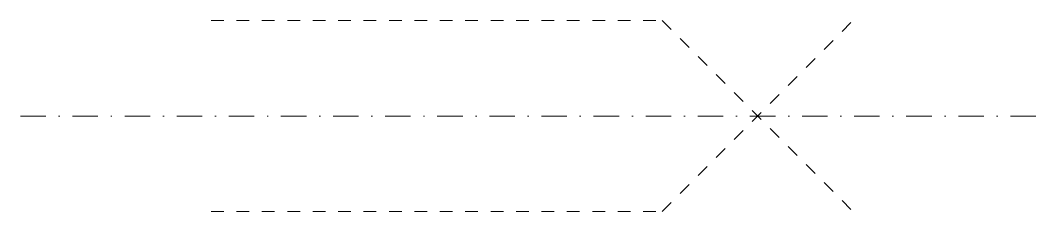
# Model space of a CAD drawing. Header units: metres. Extents: x -15 to 65.5, y -7.5 to 7.5.
import ezdxf

# ---------------------------------------------------------------- set-up
doc = ezdxf.new("R2010")
doc.units = ezdxf.units.M
doc.linetypes.add('Streep 1_1', pattern=[2, 1, -1])
doc.linetypes.add('Streep-stip _ detail', pattern=[4, 2, -1, 0, -1])
doc.layers.add('A-DETL-GENF', color=92, linetype='Continuous', lineweight=18)

# ---------------------------------------------------------------- blocks, each defined once
blk = doc.blocks.new('00 slaganker a e - M12-4336646-00_0 Basismaterialen')
at = {"layer": 'A-DETL-GENF', "linetype": 'Streep 1_1', "lineweight": 13}
for p, q in [((0, 7.5), (35.5, 7.5)), ((35.5, 7.5), (50.5, -7.5)), ((35.5, -7.5), (50.5, 7.5)), ((0, -7.5), (35.5, -7.5))]:
    blk.add_line(p, q, dxfattribs=at)
at = {"layer": 'A-DETL-GENF', "linetype": 'Streep-stip _ detail', "lineweight": 13}
blk.add_line((-15, 0), (65.5, 0), dxfattribs=at)

msp = doc.modelspace()

# ---------------------------------------------------------------- block references
msp.add_blockref('00 slaganker a e - M12-4336646-00_0 Basismaterialen', (0, 0))

doc.saveas('drawing.dxf')
